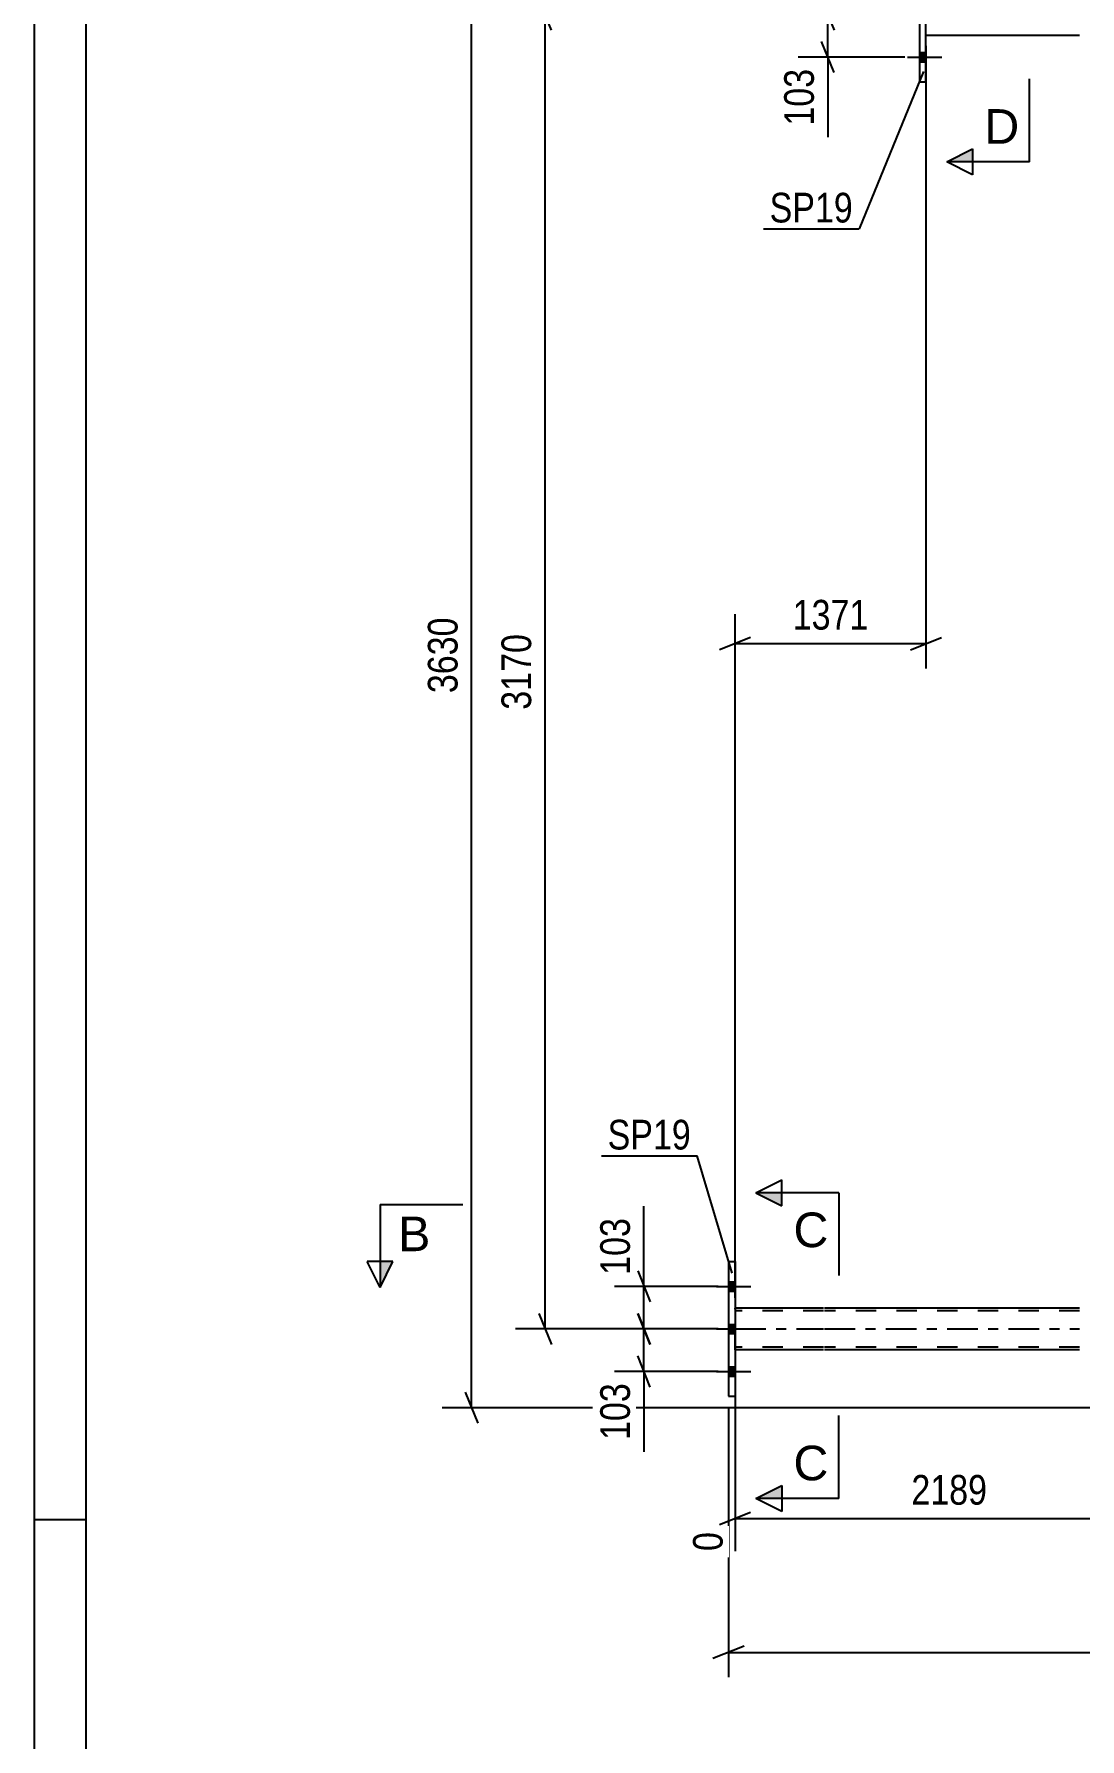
# Model space of a CAD drawing. Header units: millimetres. Extents: x 0 to 841, y 0 to 594.
# Drawn here: x 0 to 100.9, y 276.9 to 441.3 of the extents above; entities that cross this region are included whole.
import ezdxf

# ---------------------------------------------------------------- set-up
doc = ezdxf.new("R2010")
doc.units = ezdxf.units.MM
doc.linetypes.add('DXK_LINE_DOT2', pattern=[3.9198, 1.9599, -1.9599])
doc.linetypes.add('DXK_LINE_DOT3', pattern=[5.9187, 2.979, -0.9799, 0.9799, -0.9799])
doc.styles.add('Arial', font='ARIAL.TTF', dxfattribs={"height": 0.2})
doc.styles.add('Arial Narrow', font='ARIALN.TTF', dxfattribs={"height": 0.2})

# ---------------------------------------------------------------- blocks, each defined once
blk = doc.blocks.new('Unknown-122573538-1135')
at = {"color": 5, "linetype": 'Continuous'}
for p, q in [((0, 594), (0, 0)), ((5, 589), (5, 5)), ((5, 298), (0, 298))]:
    blk.add_line(p, q, dxfattribs=at)
blk = doc.blocks.new('Part-122573538-3309 - 3249')
at = {"color": 7, "linetype": 'DXK_LINE_DOT2'}
blk.add_line((86.06, 441.2), (86.06, 445.2), dxfattribs=at)
at = {"color": 2, "linetype": 'Continuous'}
blk.add_line((100.86, 441.2), (86.06, 441.2), dxfattribs=at)
blk = doc.blocks.new('Part-122573538-3335 - 3249')
at = {"color": 2, "linetype": 'Continuous'}
for p, q in [((67, 322.92), (67.64, 322.92)), ((67, 322.92), (67, 309.92)), ((67.64, 322.92), (67.64, 309.92)), ((67, 309.92), (67.64, 309.92))]:
    blk.add_line(p, q, dxfattribs=at)
blk = doc.blocks.new('Part-122573538-3415 - 3249')
at = {"color": 2, "linetype": 'Continuous'}
for p, q in [((76.16, 318.42), (67.64, 318.42)), ((100.86, 318.42), (76.26, 318.42)), ((76.16, 314.42), (67.64, 314.42)), ((100.86, 314.42), (76.26, 314.42))]:
    blk.add_line(p, q, dxfattribs=at)
at = {"color": 7, "linetype": 'DXK_LINE_DOT2'}
for p, q in [((67.64, 314.42), (67.64, 318.42)), ((76.16, 318.18), (67.64, 318.18)), ((100.86, 318.18), (76.26, 318.18)), ((76.16, 314.66), (67.64, 314.66)), ((100.86, 314.66), (76.26, 314.66))]:
    blk.add_line(p, q, dxfattribs=at)
at = {"color": 7, "linetype": 'DXK_LINE_DOT3'}
for p, q in [((67.64, 316.42), (76.16, 316.42)), ((76.26, 316.42), (100.86, 316.42))]:
    blk.add_line(p, q, dxfattribs=at)
blk = doc.blocks.new('Bolt-122573538-3449 - 3249')
at = {"linetype": 'Continuous'}
for points in [[(86.06, 446.86), (86.06, 447.74), (85.42, 447.74), (85.42, 446.86)], [(86.06, 446.86), (86.06, 447.74), (85.42, 447.74), (85.42, 446.86)], [(86.06, 446.86), (86.06, 447.74), (85.42, 447.74), (85.42, 446.86)], [(86.06, 442.76), (86.06, 443.64), (85.42, 443.64), (85.42, 442.76)], [(86.06, 442.76), (86.06, 443.64), (85.42, 443.64), (85.42, 442.76)], [(86.06, 438.66), (86.06, 439.54), (85.42, 439.54), (85.42, 438.66)], [(86.06, 438.66), (86.06, 439.54), (85.42, 439.54), (85.42, 438.66)], [(86.06, 438.66), (86.06, 439.54), (85.42, 439.54), (85.42, 438.66)]]:
    blk.add_hatch(color=1, dxfattribs=at).paths.add_polyline_path(points)
at = {"color": 1, "linetype": 'Continuous'}
for p, q in [((84.26, 447.3), (87.58, 447.3)), ((84.26, 447.3), (87.58, 447.3)), ((84.26, 447.3), (87.58, 447.3)), ((85.42, 447.74), (86.06, 447.74)), ((85.42, 447.74), (86.06, 447.74)), ((85.42, 447.74), (86.06, 447.74)), ((85.42, 446.86), (86.06, 446.86)), ((85.42, 446.86), (86.06, 446.86)), ((85.42, 446.86), (86.06, 446.86)), ((84.26, 443.2), (87.58, 443.2)), ((84.26, 443.2), (87.58, 443.2)), ((85.42, 443.64), (86.06, 443.64)), ((85.42, 443.64), (86.06, 443.64)), ((85.42, 442.76), (86.06, 442.76)), ((85.42, 442.76), (86.06, 442.76)), ((84.26, 439.1), (87.58, 439.1)), ((84.26, 439.1), (87.58, 439.1)), ((84.26, 439.1), (87.58, 439.1)), ((85.42, 439.54), (86.06, 439.54)), ((85.42, 439.54), (86.06, 439.54)), ((85.42, 439.54), (86.06, 439.54)), ((85.42, 438.66), (86.06, 438.66)), ((85.42, 438.66), (86.06, 438.66)), ((85.42, 438.66), (86.06, 438.66))]:
    blk.add_line(p, q, dxfattribs=at)
blk = doc.blocks.new('Bolt-122573538-3467 - 3249')
at = {"linetype": 'Continuous'}
for points in [[(67.64, 320.08), (67.64, 320.96), (67, 320.96), (67, 320.08)], [(67.64, 320.08), (67.64, 320.96), (67, 320.96), (67, 320.08)], [(67.64, 320.08), (67.64, 320.96), (67, 320.96), (67, 320.08)], [(67.64, 315.98), (67.64, 316.86), (67, 316.86), (67, 315.98)], [(67.64, 315.98), (67.64, 316.86), (67, 316.86), (67, 315.98)], [(67.64, 311.88), (67.64, 312.76), (67, 312.76), (67, 311.88)], [(67.64, 311.88), (67.64, 312.76), (67, 312.76), (67, 311.88)], [(67.64, 311.88), (67.64, 312.76), (67, 312.76), (67, 311.88)]]:
    blk.add_hatch(color=1, dxfattribs=at).paths.add_polyline_path(points)
at = {"color": 1, "linetype": 'Continuous'}
for p, q in [((67, 320.96), (67.64, 320.96)), ((67, 320.96), (67.64, 320.96)), ((67, 320.96), (67.64, 320.96)), ((65.84, 320.52), (69.16, 320.52)), ((65.84, 320.52), (69.16, 320.52)), ((65.84, 320.52), (69.16, 320.52)), ((67, 320.08), (67.64, 320.08)), ((67, 320.08), (67.64, 320.08)), ((67, 320.08), (67.64, 320.08)), ((65.84, 316.42), (69.16, 316.42)), ((65.84, 316.42), (69.16, 316.42)), ((67, 316.86), (67.64, 316.86)), ((67, 316.86), (67.64, 316.86)), ((67, 315.98), (67.64, 315.98)), ((67, 315.98), (67.64, 315.98)), ((67, 312.76), (67.64, 312.76)), ((67, 312.76), (67.64, 312.76)), ((67, 312.76), (67.64, 312.76)), ((65.84, 312.32), (69.16, 312.32)), ((65.84, 312.32), (69.16, 312.32)), ((65.84, 312.32), (69.16, 312.32)), ((67, 311.88), (67.64, 311.88)), ((67, 311.88), (67.64, 311.88)), ((67, 311.88), (67.64, 311.88))]:
    blk.add_line(p, q, dxfattribs=at)
blk = doc.blocks.new('Part-122573538-3565 - 3249')
at = {"color": 2, "linetype": 'Continuous'}
for p, q in [((86.06, 449.7), (85.42, 449.7)), ((85.42, 449.7), (85.42, 436.7)), ((86.06, 436.7), (86.06, 449.7)), ((85.42, 436.7), (86.06, 436.7))]:
    blk.add_line(p, q, dxfattribs=at)
blk = doc.blocks.new('StraightDimension-122573538-9643 - 3249')
at = {"color": 7, "linetype": 'Continuous'}
for p, q in [((67, 308.92), (67, 282.82)), ((68.5, 285.82), (65.5, 284.62)), ((67, 285.22), (795.91, 285.22))]:
    blk.add_line(p, q, dxfattribs=at)
blk = doc.blocks.new('StraightDimension-122573538-4524 - 3249')
at = {"color": 7, "linetype": 'Continuous'}
for p, q in [((108.96, 317.42), (108.96, 289.51)), ((67.64, 313.42), (67.64, 295)), ((69.14, 298.72), (66.14, 297.52)), ((67.64, 298.12), (108.96, 298.12)), ((107.46, 297.52), (110.46, 298.72))]:
    blk.add_line(p, q, dxfattribs=at)
at = {"color": 0}
blk.add_wipeout([(92.56, 298.87), (92.56, 303.07), (84.05, 303.07), (84.05, 298.87)], dxfattribs=at)
at = {"color": 0, "linetype": 'Continuous'}
for points in [[(67.04, 297.42), (62.84, 297.42), (62.84, 294.4), (67.04, 294.4)], [(108.36, 297.42), (104.16, 297.42), (104.16, 288.91), (108.36, 288.91)]]:
    blk.add_wipeout(points, dxfattribs=at)
at = {"color": 3, "style": 'Arial Narrow'}
blk.add_text('2189', height=2.863, dxfattribs=at).set_placement((84.65, 299.47))
at = {"color": 3, "linetype": 'Continuous', "style": 'Arial Narrow'}
for s, height, p in [('0', 2.86, (66.44, 295)), ('2189', 2.863, (107.76, 289.51))]:
    blk.add_text(s, height=height, rotation=90.0002, dxfattribs=at).set_placement(p)
blk = doc.blocks.new('StraightDimension-122573538-4431 - 3249')
at = {"color": 7, "linetype": 'Continuous'}
for p, q in [((87.86, 454), (39.36, 454)), ((42.81, 452.5), (41.61, 455.5)), ((42.21, 308.82), (42.21, 454)), ((41.61, 310.32), (42.81, 307.32)), ((186.34, 308.82), (39.36, 308.82))]:
    blk.add_line(p, q, dxfattribs=at)
at = {"color": 0}
blk.add_wipeout([(41.46, 385.66), (37.26, 385.66), (37.26, 377.15), (41.46, 377.15)], dxfattribs=at)
at = {"color": 3, "style": 'Arial Narrow'}
blk.add_text('3630', height=2.863, rotation=90.0002, dxfattribs=at).set_placement((40.86, 377.75))
blk = doc.blocks.new('StraightDimension-122573538-4015 - 3249')
at = {"color": 7, "linetype": 'Continuous'}
for p, q in [((49.91, 441.7), (48.71, 444.7)), ((84.52, 443.2), (46.46, 443.2)), ((49.31, 316.42), (49.31, 443.2)), ((48.71, 317.92), (49.91, 314.92)), ((66, 316.42), (46.46, 316.42))]:
    blk.add_line(p, q, dxfattribs=at)
at = {"color": 0}
blk.add_wipeout([(48.56, 384.06), (44.36, 384.06), (44.36, 375.55), (48.56, 375.55)], dxfattribs=at)
at = {"color": 3, "style": 'Arial Narrow'}
blk.add_text('3170', height=2.863, rotation=90.0002, dxfattribs=at).set_placement((47.96, 376.15))
blk = doc.blocks.new('StraightDimension-122573538-4020 - 3249')
at = {"color": 7, "linetype": 'Continuous'}
for p, q in [((86.06, 440.2), (86.06, 380.13)), ((67.64, 319.42), (67.64, 385.38)), ((69.14, 383.13), (66.14, 381.93)), ((67.64, 382.53), (86.06, 382.53)), ((84.56, 381.93), (87.56, 383.13))]:
    blk.add_line(p, q, dxfattribs=at)
at = {"color": 0}
blk.add_wipeout([(81.11, 383.28), (81.11, 387.48), (72.6, 387.48), (72.6, 383.28)], dxfattribs=at)
at = {"color": 3, "style": 'Arial Narrow'}
blk.add_text('1371', height=2.863, dxfattribs=at).set_placement((73.2, 383.88))
blk = doc.blocks.new('StraightDimension-122573538-4052 - 3249')
at = {"color": 7, "linetype": 'Continuous'}
for p, q in [((58.24, 322.02), (59.44, 319.02)), ((66, 320.52), (55.99, 320.52)), ((58.84, 316.42), (58.84, 320.52)), ((59.44, 314.92), (58.24, 317.92)), ((66, 316.42), (55.99, 316.42))]:
    blk.add_line(p, q, dxfattribs=at)
at = {"color": 0}
blk.add_wipeout([(58.09, 327.73), (53.89, 327.73), (53.89, 321.04), (58.09, 321.04)], dxfattribs=at)
at = {"color": 7, "linetype": 'Continuous'}
blk.add_line((58.84, 320.52), (58.84, 328.25), dxfattribs=at)
blk.add_line((58.84, 320.52), (58.84, 328.25), dxfattribs=at)
at = {"color": 3, "style": 'Arial Narrow'}
blk.add_text('103', height=2.863, rotation=90.0002, dxfattribs=at).set_placement((57.49, 321.64))
blk = doc.blocks.new('StraightDimension-122573538-4060 - 3249')
at = {"color": 7, "linetype": 'Continuous'}
for p, q in [((58.24, 317.92), (59.44, 314.92)), ((66, 316.42), (55.99, 316.42)), ((58.84, 312.32), (58.84, 316.42)), ((59.44, 310.82), (58.24, 313.82)), ((66, 312.32), (55.99, 312.32))]:
    blk.add_line(p, q, dxfattribs=at)
at = {"color": 0}
blk.add_wipeout([(58.09, 311.79), (53.89, 311.79), (53.89, 305.11), (58.09, 305.11)], dxfattribs=at)
at = {"color": 7, "linetype": 'Continuous'}
blk.add_line((58.84, 312.32), (58.84, 304.58), dxfattribs=at)
blk.add_line((58.84, 312.32), (58.84, 304.58), dxfattribs=at)
at = {"color": 3, "style": 'Arial Narrow'}
blk.add_text('103', height=2.863, rotation=90.0002, dxfattribs=at).set_placement((57.49, 305.71))
blk = doc.blocks.new('StraightDimension-122573538-4069 - 3249')
at = {"color": 7, "linetype": 'Continuous'}
for p, q in [((75.99, 444.7), (77.19, 441.7)), ((84.01, 443.2), (73.74, 443.2)), ((76.59, 439.1), (76.59, 443.2)), ((84.01, 439.1), (73.74, 439.1)), ((77.19, 437.6), (75.99, 440.6))]:
    blk.add_line(p, q, dxfattribs=at)
at = {"color": 0}
blk.add_wipeout([(75.84, 438.58), (71.64, 438.58), (71.64, 431.89), (75.84, 431.89)], dxfattribs=at)
at = {"color": 7, "linetype": 'Continuous'}
blk.add_line((76.59, 439.1), (76.59, 431.37), dxfattribs=at)
blk.add_line((76.59, 439.1), (76.59, 431.37), dxfattribs=at)
at = {"color": 3, "style": 'Arial Narrow'}
blk.add_text('103', height=2.863, rotation=90.0002, dxfattribs=at).set_placement((75.24, 432.49))
blk = doc.blocks.new('SectionMark-122573538-4854 - 3249')
at = {"linetype": 'Continuous'}
for points in [[(72.14, 329.56), (72.14, 328.31), (69.64, 329.56)], [(72.14, 301.32), (72.14, 300.07), (69.64, 300.07)]]:
    blk.add_hatch(color=6, dxfattribs=at).paths.add_polyline_path(points)
at = {"color": 6, "linetype": 'Continuous'}
for p, q in [((69.64, 329.56), (72.14, 330.81)), ((72.14, 328.31), (72.14, 330.81)), ((77.64, 329.56), (69.64, 329.56)), ((69.64, 329.56), (72.14, 328.31)), ((77.64, 329.56), (77.64, 321.56)), ((77.64, 300.07), (77.64, 308.07)), ((69.64, 300.07), (72.14, 301.32)), ((72.14, 301.32), (72.14, 298.82)), ((77.64, 300.07), (69.64, 300.07)), ((72.14, 298.82), (69.64, 300.07))]:
    blk.add_line(p, q, dxfattribs=at)
at = {"color": 0, "linetype": 'Continuous'}
for points in [[(76.64, 324.31), (76.64, 327.81), (73.27, 327.81), (73.27, 324.31)], [(76.64, 301.82), (76.64, 305.32), (73.27, 305.32), (73.27, 301.82)]]:
    blk.add_wipeout(points, dxfattribs=at)
at = {"color": 3, "linetype": 'Continuous', "style": 'Arial'}
for p in [(73.27, 324.31), (73.27, 301.82)]:
    blk.add_text('C', height=3.34, dxfattribs=at).set_placement(p)
blk = doc.blocks.new('Mark-122573538-3331 - 3249')
at = {"color": 0}
blk.add_wipeout([(63.38, 333.73), (63.38, 336.73), (55.34, 336.73), (55.34, 333.73)], dxfattribs=at)
blk.add_wipeout([(63.38, 333.73), (63.38, 336.73), (55.34, 336.73), (55.34, 333.73)], dxfattribs=at)
at = {"color": 30, "linetype": 'Continuous'}
for p in [(54.74, 333.13), (67.36, 321.79)]:
    blk.add_line(p, (63.98, 333.13), dxfattribs=at)
at = {"color": 3, "style": 'Arial Narrow'}
blk.add_text('SP19', height=2.863, dxfattribs=at).set_placement((55.34, 333.73))
blk = doc.blocks.new('Mark-122573538-3561 - 3249')
at = {"color": 0}
blk.add_wipeout([(79.01, 423.15), (79.01, 426.15), (70.97, 426.15), (70.97, 423.15)], dxfattribs=at)
blk.add_wipeout([(79.01, 423.15), (79.01, 426.15), (70.97, 426.15), (70.97, 423.15)], dxfattribs=at)
at = {"color": 30, "linetype": 'Continuous'}
for p in [(85.82, 437.71), (70.37, 422.55)]:
    blk.add_line(p, (79.61, 422.55), dxfattribs=at)
at = {"color": 3, "style": 'Arial Narrow'}
blk.add_text('SP19', height=2.863, dxfattribs=at).set_placement((70.97, 423.15))
blk = doc.blocks.new('SectionMark-122573538-4856 - 3249')
at = {"linetype": 'Continuous'}
blk.add_hatch(color=6, dxfattribs=at).paths.add_polyline_path([(33.38, 322.92), (34.63, 322.92), (33.38, 320.42)])
at = {"color": 6, "linetype": 'Continuous'}
for p, q in [((33.38, 328.42), (41.38, 328.42)), ((33.38, 328.42), (33.38, 320.42)), ((33.38, 320.42), (32.13, 322.92)), ((34.63, 322.92), (32.13, 322.92)), ((33.38, 320.42), (34.63, 322.92))]:
    blk.add_line(p, q, dxfattribs=at)
at = {"color": 0, "linetype": 'Continuous'}
blk.add_wipeout([(38.24, 323.92), (38.24, 327.42), (35.13, 327.42), (35.13, 323.92)], dxfattribs=at)
at = {"color": 3, "linetype": 'Continuous', "style": 'Arial'}
blk.add_text('B', height=3.34, dxfattribs=at).set_placement((35.13, 323.92))
blk = doc.blocks.new('SectionMark-122573538-4858 - 3249')
at = {"linetype": 'Continuous'}
for points in [[(90.56, 464.5), (90.56, 463.25), (88.06, 464.5)], [(90.56, 430.24), (90.56, 428.99), (88.06, 428.99)]]:
    blk.add_hatch(color=6, dxfattribs=at).paths.add_polyline_path(points)
at = {"color": 6, "linetype": 'Continuous'}
for p, q in [((88.06, 464.5), (90.56, 465.75)), ((90.56, 463.25), (90.56, 465.75)), ((96.06, 464.5), (88.06, 464.5)), ((88.06, 464.5), (90.56, 463.25)), ((96.06, 464.5), (96.06, 456.5)), ((96.06, 428.99), (96.06, 436.99)), ((88.06, 428.99), (90.56, 430.24)), ((90.56, 430.24), (90.56, 427.74)), ((96.06, 428.99), (88.06, 428.99)), ((90.56, 427.74), (88.06, 428.99))]:
    blk.add_line(p, q, dxfattribs=at)
at = {"color": 0, "linetype": 'Continuous'}
for points in [[(95.06, 459.25), (95.06, 462.75), (91.69, 462.75), (91.69, 459.25)], [(95.06, 430.74), (95.06, 434.24), (91.69, 434.24), (91.69, 430.74)]]:
    blk.add_wipeout(points, dxfattribs=at)
at = {"color": 3, "linetype": 'Continuous', "style": 'Arial'}
for p in [(91.69, 459.25), (91.69, 430.74)]:
    blk.add_text('D', height=3.34, dxfattribs=at).set_placement(p)

msp = doc.modelspace()

# ---------------------------------------------------------------- block references
for name in ['Unknown-122573538-1135', 'Part-122573538-3565 - 3249', 'Bolt-122573538-3449 - 3249', 'Part-122573538-3309 - 3249', 'Part-122573538-3335 - 3249', 'Bolt-122573538-3467 - 3249', 'Part-122573538-3415 - 3249']:
    msp.add_blockref(name, (0, 0))

# ---------------------------------------------------------------- next in the draw order: block references
msp.add_blockref('StraightDimension-122573538-9643 - 3249', (0, 0))

# ---------------------------------------------------------------- next in the draw order: block references
msp.add_blockref('StraightDimension-122573538-4524 - 3249', (0, 0))

# ---------------------------------------------------------------- next in the draw order: block references
msp.add_blockref('StraightDimension-122573538-4431 - 3249', (0, 0))

# ---------------------------------------------------------------- next in the draw order: block references
msp.add_blockref('StraightDimension-122573538-4015 - 3249', (0, 0))

# ---------------------------------------------------------------- next in the draw order: block references
msp.add_blockref('StraightDimension-122573538-4020 - 3249', (0, 0))

# ---------------------------------------------------------------- next in the draw order: block references
for name in ['SectionMark-122573538-4858 - 3249', 'StraightDimension-122573538-4069 - 3249', 'SectionMark-122573538-4854 - 3249', 'StraightDimension-122573538-4052 - 3249']:
    msp.add_blockref(name, (0, 0))

# ---------------------------------------------------------------- next in the draw order: block references
for name in ['Mark-122573538-3561 - 3249', 'Mark-122573538-3331 - 3249', 'StraightDimension-122573538-4060 - 3249']:
    msp.add_blockref(name, (0, 0))

# ---------------------------------------------------------------- next in the draw order: block references
msp.add_blockref('SectionMark-122573538-4856 - 3249', (0, 0))

doc.saveas('drawing.dxf')
